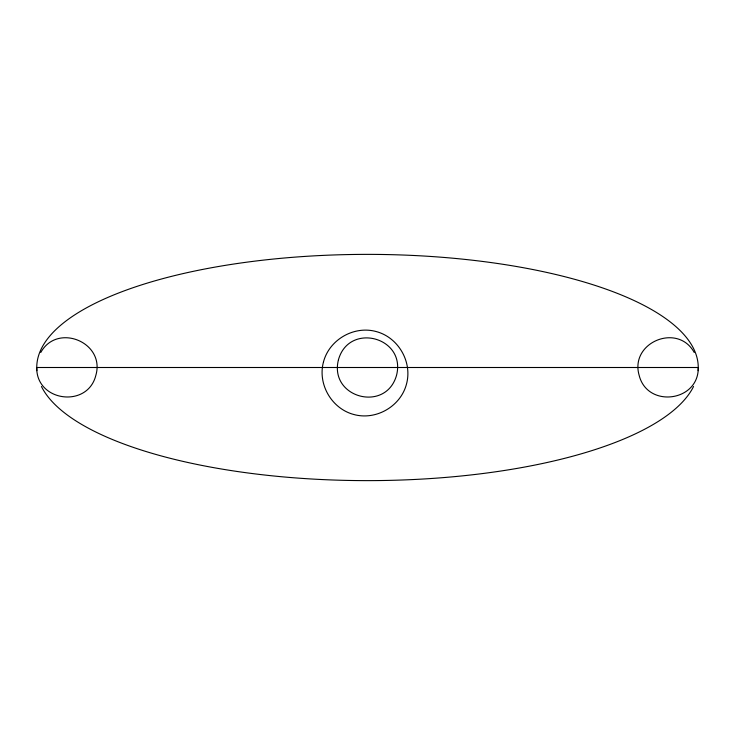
<?xml version="1.0" encoding="UTF-8"?>
<svg xmlns="http://www.w3.org/2000/svg" width="735" height="735" viewBox="0 0 735 735"><rect width="100%" height="100%" fill="white"/><g stroke="black" fill="none" stroke-linecap="round" stroke-linejoin="round"><path stroke-width="1.1" d="M40.774 352.469C57.275 322.472 105.408 342.409 95.862 375.282C87.695 408.522 36.043 401.723 36.75 367.5L698.25 367.5C698.957 401.723 647.305 408.522 639.138 375.282C629.592 342.409 677.725 322.472 694.226 352.469M693.564 386.472A330.75 113.126 0 0 1 367.5 480.626A330.75 113.126 0 0 1 41.436 386.472M36.879 370.651A330.75 113.126 0 0 1 367.5 254.374A330.75 113.126 0 0 1 698.121 370.651M323.492 361.905C317.401 384.074 331.623 408.697 353.866 414.512C376.035 420.604 400.658 406.381 406.473 384.139C412.565 361.969 398.342 337.337 376.099 331.531C353.93 325.44 329.298 339.662 323.492 361.905M338.458 359.718C328.738 397.773 385.93 413.098 396.542 375.282C406.262 337.227 349.07 321.902 338.458 359.718"/></g></svg>
